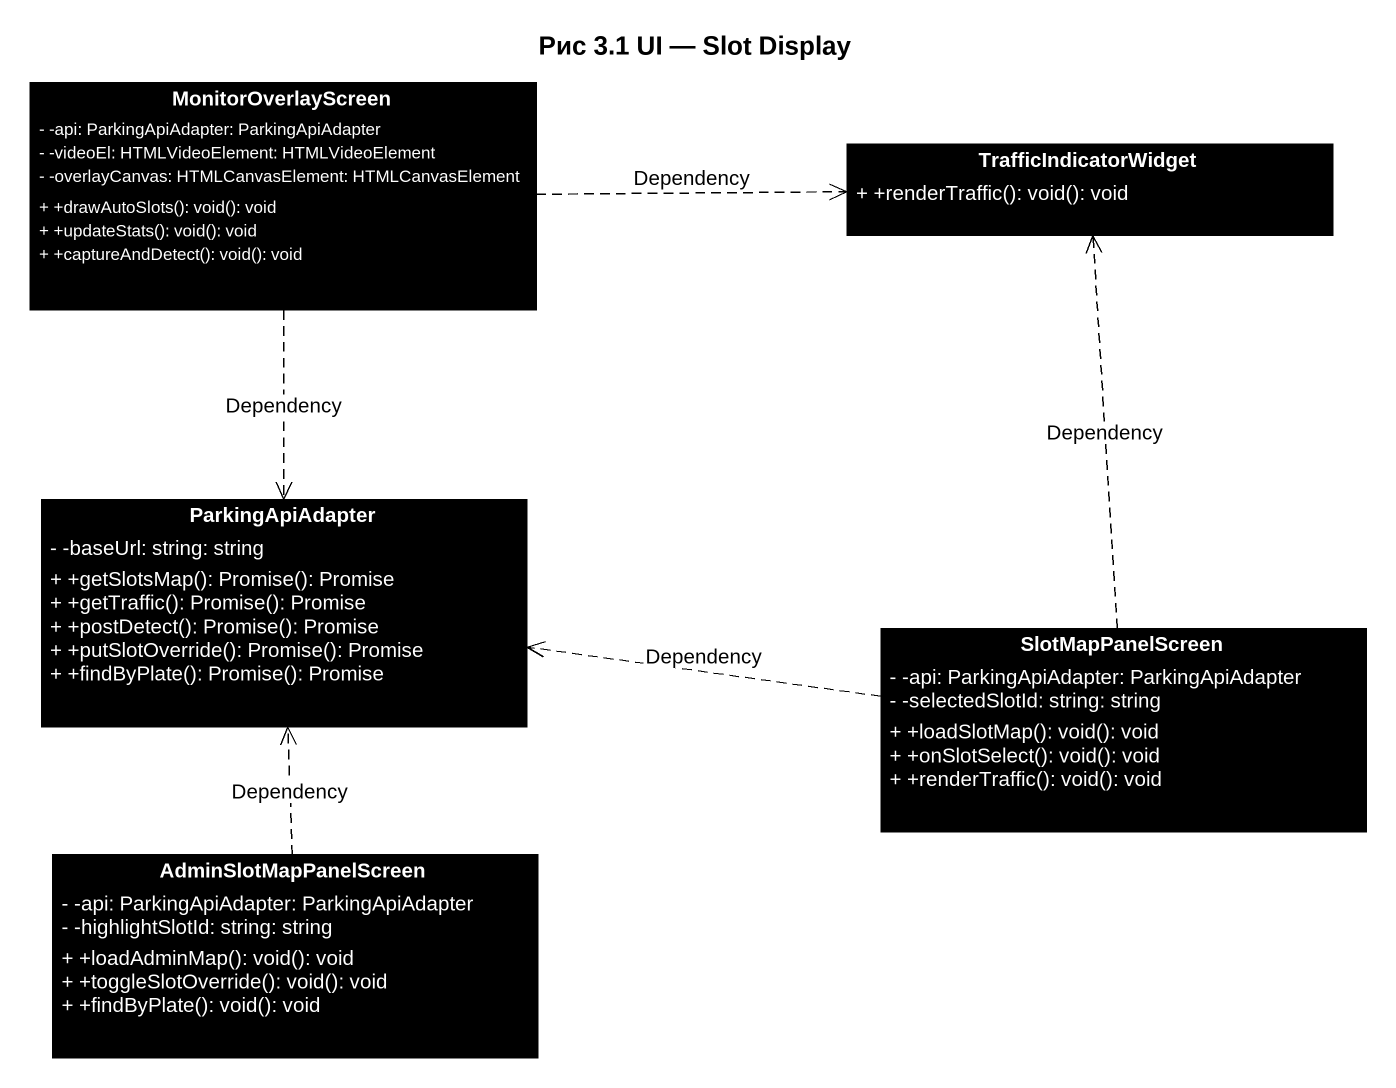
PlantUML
@startuml
title Рис 3.1 UI — Slot Display
hide circle
hide empty members
skinparam classAttributeIconSize 0
class MonitorOverlayScreen #000000 {
  - -api: ParkingApiAdapter: ParkingApiAdapter
  - -videoEl: HTMLVideoElement: HTMLVideoElement
  - -overlayCanvas: HTMLCanvasElement: HTMLCanvasElement
  + +drawAutoSlots(): void(): void
  + +updateStats(): void(): void
  + +captureAndDetect(): void(): void
}
class TrafficIndicatorWidget #000000 {
  + +renderTraffic(): void(): void
}
class ParkingApiAdapter #000000 {
  - -baseUrl: string: string
  + +getSlotsMap(): Promise(): Promise
  + +getTraffic(): Promise(): Promise
  + +postDetect(): Promise(): Promise
  + +putSlotOverride(): Promise(): Promise
  + +findByPlate(): Promise(): Promise
}
class SlotMapPanelScreen #000000 {
  - -api: ParkingApiAdapter: ParkingApiAdapter
  - -selectedSlotId: string: string
  + +loadSlotMap(): void(): void
  + +onSlotSelect(): void(): void
  + +renderTraffic(): void(): void
}
class AdminSlotMapPanelScreen #000000 {
  - -api: ParkingApiAdapter: ParkingApiAdapter
  - -highlightSlotId: string: string
  + +loadAdminMap(): void(): void
  + +toggleSlotOverride(): void(): void
  + +findByPlate(): void(): void
}
MonitorOverlayScreen .right.> TrafficIndicatorWidget : Dependency
MonitorOverlayScreen ..> ParkingApiAdapter : Dependency
SlotMapPanelScreen .up.> TrafficIndicatorWidget : Dependency
SlotMapPanelScreen .left.> ParkingApiAdapter : Dependency
AdminSlotMapPanelScreen .up.> ParkingApiAdapter : Dependency
@enduml
